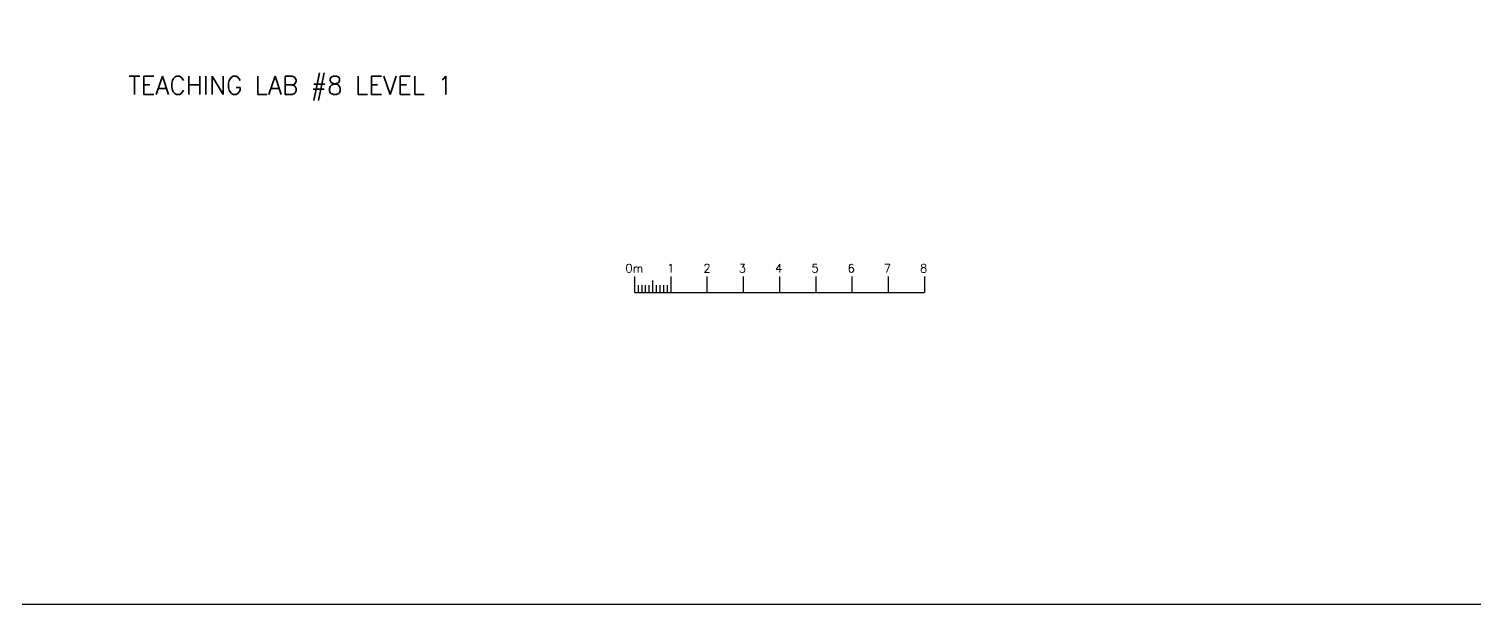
# Model space of a CAD drawing. Extents: x 11182 to 734459, y -1391328 to 152085.
# Drawn here: x 158091 to 197950, y -866198 to -850335 of the extents above; entities that cross this region are included whole.
import ezdxf
from ezdxf.enums import TextEntityAlignment as Align

# ---------------------------------------------------------------- set-up
doc = ezdxf.new("R2010")
doc.units = 0
doc.header["$LTSCALE"] = 500
doc.header["$MEASUREMENT"] = 0
doc.layers.get('0').update_dxf_attribs({"linetype": 'CONTINUOUS'})
doc.layers.add('0_Defpoints', color=106, linetype='CONTINUOUS', plot=False)
doc.layers.add('0_text', color=7, linetype='CONTINUOUS')
doc.styles.get("Standard").update_dxf_attribs({"font": 'ROMANS', "height": 200})

msp = doc.modelspace()

# ---------------------------------------------------------------- linework, layer by layer
for p, q in [((174792, -857160), (174792, -857606)), ((175292, -857274), (175292, -857606)), ((175792, -857160), (175792, -857606)), ((176792, -857160), (176792, -857606)), ((177792, -857160), (177792, -857606)), ((178792, -857160), (178792, -857606)), ((179792, -857160), (179792, -857606)), ((180792, -857160), (180792, -857606)), ((181792, -857160), (181792, -857606)), ((182792, -857160), (182792, -857606)), ((174792, -857606), (182792, -857606)), ((174892, -857406), (174892, -857606)), ((174992, -857406), (174992, -857606)), ((175092, -857406), (175092, -857606)), ((175192, -857406), (175192, -857606)), ((175392, -857406), (175392, -857606)), ((175492, -857406), (175492, -857606)), ((175592, -857406), (175592, -857606)), ((175692, -857406), (175692, -857606))]:
    msp.add_line(p, q)
at = {"layer": '0_Defpoints'}
msp.add_lwpolyline([(121708, -800495), (121708, -866198), (223249, -866198), (223249, -800495)], close=True, dxfattribs=at)

# ---------------------------------------------------------------- texts
at = {"layer": '0_text'}
for s, p in [('0m', (174792, -856935)), ('1', (175792, -856935)), ('2', (176792, -856935)), ('3', (177769, -856935)), ('4', (178769, -856935)), ('5', (179769, -856935)), ('6', (180769, -856935)), ('7', (181769, -856935)), ('8', (182769, -856935))]:
    msp.add_text(s, height=231, rotation=0, dxfattribs=at).set_placement(p, align=Align.MIDDLE_CENTER)
at = {"layer": '0_text', "insert": (160830, -851642), "char_height": 500, "width": 48603.06, "attachment_point": 1, "rotation": 0}
msp.add_mtext('TEACHING LAB #8 LEVEL 1', dxfattribs=at)

doc.saveas('drawing.dxf')
